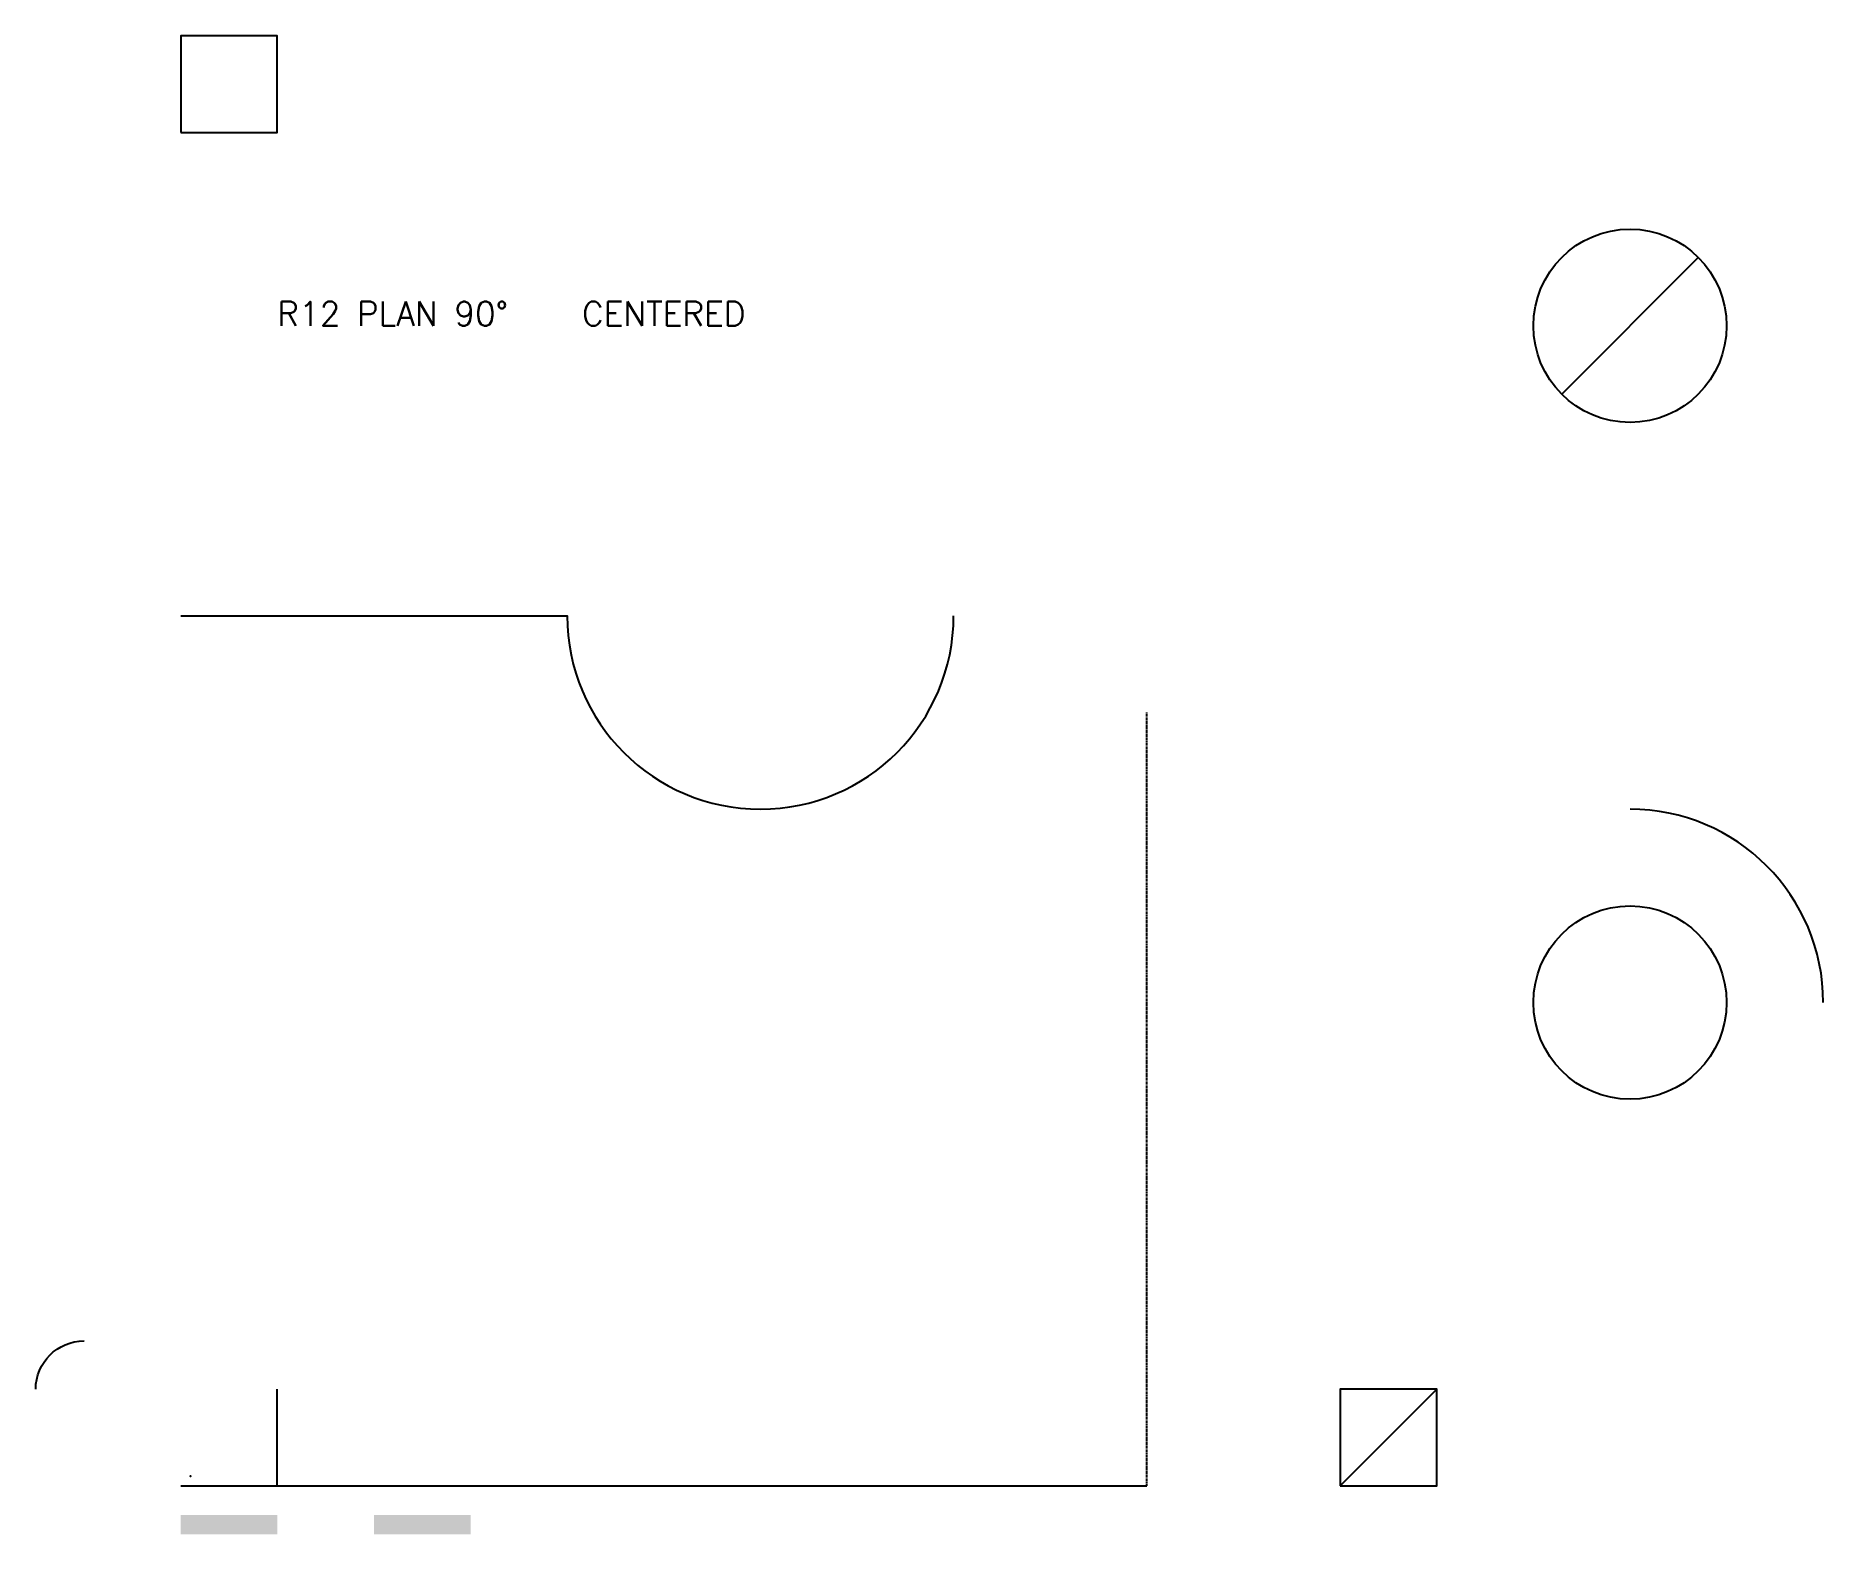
# Model space of a CAD drawing. Extents: x -1500 to 17000, y -500 to 15000.
import ezdxf
from ezdxf.enums import TextEntityAlignment as Align

# ---------------------------------------------------------------- set-up
doc = ezdxf.new("R2010")
doc.units = 0
doc.linetypes.add('DASHED', pattern=[15, 10, -5])
doc.layers.get('0').update_dxf_attribs({"linetype": 'CONTINUOUS'})
doc.layers.add('WALLS', color=1, linetype='CONTINUOUS')
doc.styles.get("Standard").update_dxf_attribs({"font": 'romans.shx'})

# ---------------------------------------------------------------- blocks, each defined once
blk = doc.blocks.new('TREE')
blk.add_line((-500, 0), (500, 0))
blk.add_circle((0, 0), 500)

msp = doc.modelspace()

# ---------------------------------------------------------------- linework, layer by layer
msp.add_polyline3d([(0, 0, 0), (1000, 0, 500), (1000, 1000, 1000)])
msp.add_circle((15000, 5000), 1000)
msp.add_arc((15000, 5000), 2000, 0, 90)
at = {"extrusion": (0, 0, -1)}
msp.add_arc((1000, 1000), 500, 0, 90, dxfattribs=at)
msp.add_point((100, 100))
msp.add_3dface([(0, 14000), (1000, 14000), (1000, 15000, 500), (0, 15000, 500)])
at = {"layer": 'WALLS', "color": 2, "linetype": 'DASHED'}
msp.add_line((10000, 0), (10000, 8000), dxfattribs=at)
at = {"layer": 'WALLS'}
msp.add_line((0, 0), (10000, 0), dxfattribs=at)
msp.add_lwpolyline([(0, 9000), (4000, 9000, 1), (8000, 9000)], format="xyb", dxfattribs=at)
msp.add_solid([(0, -500), (1000, -500), (0, -300), (1000, -300)], dxfattribs=at)
msp.add_trace([(2000, -500), (3000, -500), (2000, -300), (3000, -300)], dxfattribs=at)

# ---------------------------------------------------------------- block references
at = {"layer": 'WALLS', "xscale": 2, "yscale": 2, "rotation": 45}
msp.add_blockref('TREE', (15000, 12000), dxfattribs=at)

# ---------------------------------------------------------------- texts
msp.add_text('R12 PLAN 90%%d', height=250).set_placement((1000, 12000))
msp.add_text('CENTERED', height=250).set_placement((5000, 12000), align=Align.CENTER)

# ---------------------------------------------------------------- meshes
mesh = msp.add_polyface()
corners = [(12000, 0), (13000, 0), (13000, 1000), (12000, 1000, 300)]
mesh.append_faces([[corners[k] for k in face] for face in [(0, 1, 2)]])
mesh.append_faces([[corners[k] for k in face] for face in [(0, 2, 3)]], dxfattribs={"vtx2": -1})

doc.saveas('drawing.dxf')
